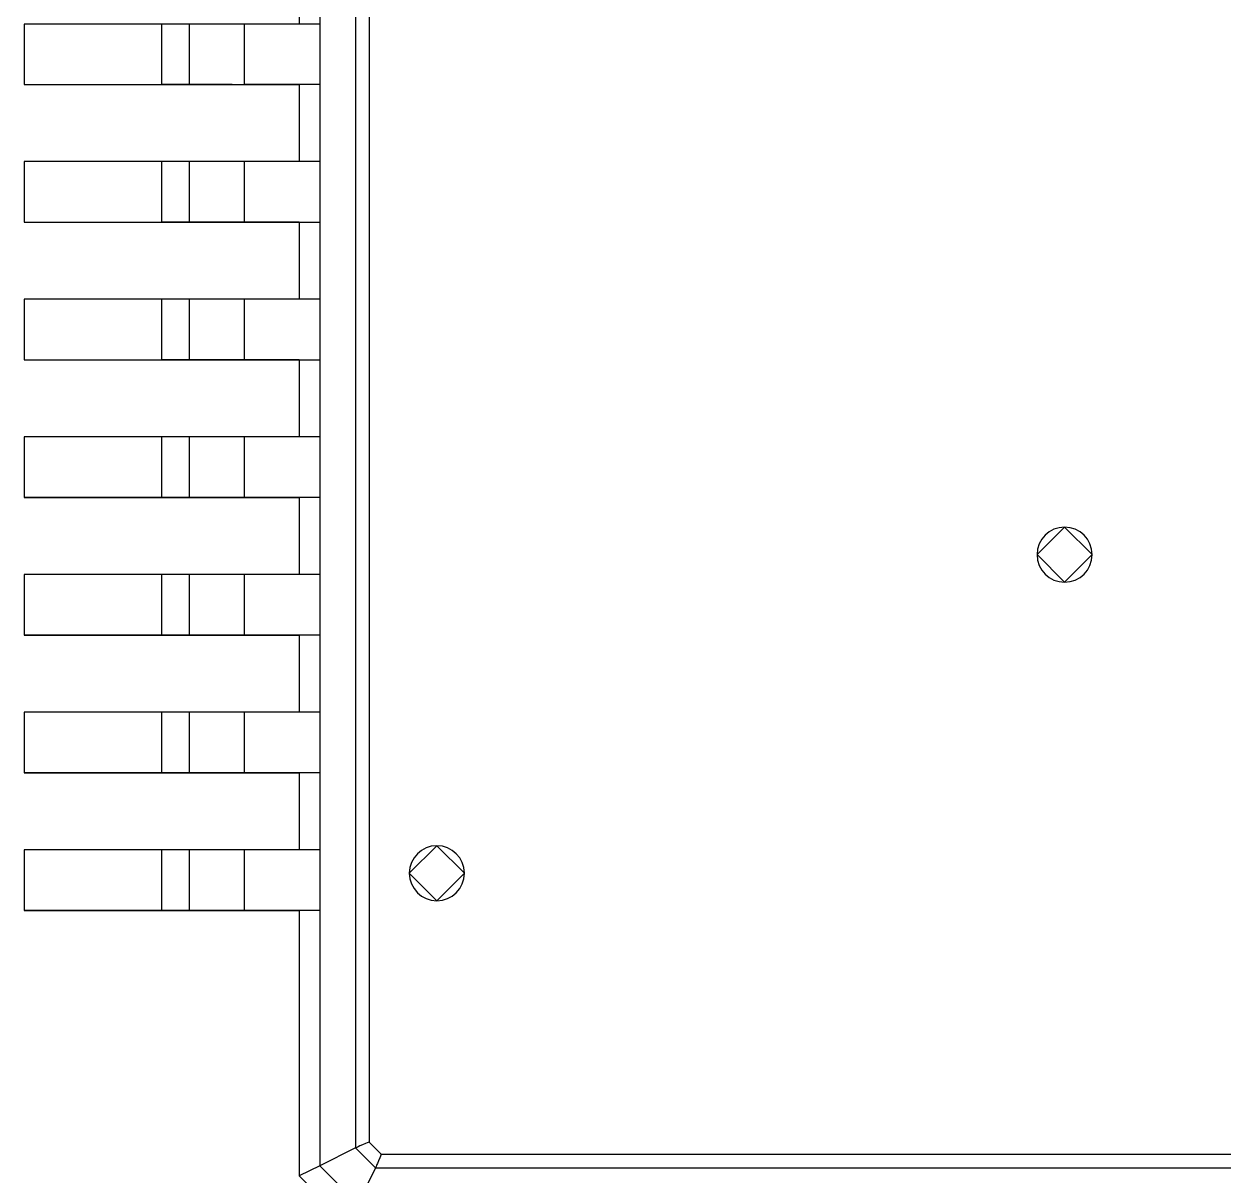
# Model space of a CAD drawing. Header units: inches. Extents: x 5 to 589, y -420 to -5.
# Drawn here: x 423.67 to 432.39, y -113.85 to -105.48 of the extents above; entities that cross this region are included whole.
import ezdxf

# ---------------------------------------------------------------- set-up
doc = ezdxf.new("R2010")
doc.units = ezdxf.units.IN
doc.header["$MEASUREMENT"] = 0

msp = doc.modelspace()

# ---------------------------------------------------------------- linework, layer by layer
at = {"color": 7, "true_color": 0xffffff}
for p, q in [((426.0845, -94.7512), (426.0845, -113.6432)), ((426.1825, -94.7932), (426.1825, -113.6012)), ((425.6745, -104.9172), (425.6745, -105.4772)), ((425.8245, -104.9172), (425.8245, -105.4772)), ((423.6745, -105.4772), (423.6745, -105.9172)), ((423.6745, -105.4772), (423.6745, -105.9172)), ((424.6745, -105.4772), (423.6745, -105.4772)), ((424.7185, -105.4772), (424.6745, -105.4772)), ((424.6745, -105.4772), (424.6745, -105.9172)), ((424.7605, -105.4772), (424.7185, -105.4772)), ((424.7985, -105.4772), (424.7605, -105.4772)), ((424.8305, -105.4772), (424.7985, -105.4772)), ((424.8545, -105.4772), (424.8305, -105.4772)), ((424.8705, -105.4772), (424.8545, -105.4772)), ((424.8745, -105.4772), (424.8705, -105.4772)), ((424.8745, -105.4772), (424.8745, -105.9172)), ((424.8845, -105.4772), (424.8745, -105.4772)), ((424.9145, -105.4772), (424.8845, -105.4772)), ((424.9625, -105.4772), (424.9145, -105.4772)), ((425.0245, -105.4772), (424.9625, -105.4772)), ((425.1005, -105.4772), (425.0245, -105.4772)), ((425.1865, -105.4772), (425.1005, -105.4772)), ((425.2745, -105.4772), (425.1865, -105.4772)), ((425.6745, -105.4772), (425.2745, -105.4772)), ((425.2745, -105.4772), (425.2745, -105.9172)), ((425.8245, -105.4772), (425.6745, -105.4772)), ((425.8245, -105.4772), (425.8245, -105.9172)), ((423.6745, -105.9172), (425.6745, -105.9172)), ((423.6745, -105.9172), (424.6745, -105.9172)), ((424.7185, -105.9172), (424.6745, -105.9172)), ((424.7605, -105.9172), (424.7185, -105.9172)), ((424.7985, -105.9172), (424.7605, -105.9172)), ((424.8305, -105.9172), (424.7985, -105.9172)), ((424.8545, -105.9172), (424.8305, -105.9172)), ((424.8705, -105.9172), (424.8545, -105.9172)), ((424.8745, -105.9172), (424.8705, -105.9172)), ((424.8845, -105.9172), (424.8745, -105.9172)), ((424.9145, -105.9172), (424.8845, -105.9172)), ((424.9625, -105.9172), (424.9145, -105.9172)), ((425.0245, -105.9172), (424.9625, -105.9172)), ((425.1005, -105.9172), (425.0245, -105.9172)), ((425.1865, -105.9172), (425.1005, -105.9172)), ((425.1865, -105.9172), (425.2745, -105.9172)), ((425.6745, -105.9172), (425.2745, -105.9172)), ((425.6745, -105.9172), (425.6745, -106.4772)), ((425.6745, -105.9172), (425.6745, -106.4772)), ((425.8245, -105.9172), (425.6745, -105.9172)), ((425.8245, -105.9172), (425.8245, -106.4772)), ((425.6745, -106.4772), (423.6745, -106.4772)), ((423.6745, -106.4772), (423.6745, -106.9172)), ((423.6745, -106.4772), (423.6745, -106.9172)), ((424.6745, -106.4772), (423.6745, -106.4772)), ((424.7185, -106.4772), (424.6745, -106.4772)), ((424.6745, -106.4772), (424.6745, -106.9172)), ((424.7605, -106.4772), (424.7185, -106.4772)), ((424.7985, -106.4772), (424.7605, -106.4772)), ((424.8305, -106.4772), (424.7985, -106.4772)), ((424.8545, -106.4772), (424.8305, -106.4772)), ((424.8705, -106.4772), (424.8545, -106.4772)), ((424.8745, -106.4772), (424.8705, -106.4772)), ((424.8745, -106.4772), (424.8745, -106.9172)), ((424.8845, -106.4772), (424.8745, -106.4772)), ((424.9145, -106.4772), (424.8845, -106.4772)), ((424.9625, -106.4772), (424.9145, -106.4772)), ((425.0245, -106.4772), (424.9625, -106.4772)), ((425.1005, -106.4772), (425.0245, -106.4772)), ((425.1865, -106.4772), (425.1005, -106.4772)), ((425.2745, -106.4772), (425.1865, -106.4772)), ((425.6745, -106.4772), (425.2745, -106.4772)), ((425.2745, -106.4772), (425.2745, -106.9172)), ((425.8245, -106.4772), (425.6745, -106.4772)), ((425.8245, -106.4772), (425.8245, -106.9172)), ((423.6745, -106.9172), (425.6745, -106.9172)), ((423.6745, -106.9172), (424.6745, -106.9172)), ((424.7185, -106.9172), (424.6745, -106.9172)), ((424.7605, -106.9172), (424.7185, -106.9172)), ((424.7985, -106.9172), (424.7605, -106.9172)), ((424.8305, -106.9172), (424.7985, -106.9172)), ((424.8545, -106.9172), (424.8305, -106.9172)), ((424.8705, -106.9172), (424.8545, -106.9172)), ((424.8745, -106.9172), (424.8705, -106.9172)), ((424.8845, -106.9172), (424.8745, -106.9172)), ((424.9145, -106.9172), (424.8845, -106.9172)), ((424.9625, -106.9172), (424.9145, -106.9172)), ((425.0245, -106.9172), (424.9625, -106.9172)), ((425.1005, -106.9172), (425.0245, -106.9172)), ((425.1865, -106.9172), (425.1005, -106.9172)), ((425.2745, -106.9172), (425.1865, -106.9172)), ((425.6745, -106.9172), (425.2745, -106.9172)), ((425.6745, -106.9172), (425.6745, -107.4772)), ((425.6745, -106.9172), (425.6745, -107.4772)), ((425.6745, -106.9172), (425.8245, -106.9172)), ((425.8245, -106.9172), (425.8245, -107.4772)), ((425.6745, -107.4772), (423.6745, -107.4772)), ((423.6745, -107.4772), (423.6745, -107.9172)), ((423.6745, -107.4772), (423.6745, -107.9172)), ((424.6745, -107.4772), (423.6745, -107.4772)), ((424.7185, -107.4772), (424.6745, -107.4772)), ((424.6745, -107.4772), (424.6745, -107.9172)), ((424.7605, -107.4772), (424.7185, -107.4772)), ((424.7985, -107.4772), (424.7605, -107.4772)), ((424.8305, -107.4772), (424.7985, -107.4772)), ((424.8545, -107.4772), (424.8305, -107.4772)), ((424.8705, -107.4772), (424.8545, -107.4772)), ((424.8745, -107.4772), (424.8705, -107.4772)), ((424.8745, -107.4772), (424.8745, -107.9172)), ((424.8845, -107.4772), (424.8745, -107.4772)), ((424.9145, -107.4772), (424.8845, -107.4772)), ((424.9625, -107.4772), (424.9145, -107.4772)), ((425.0245, -107.4772), (424.9625, -107.4772)), ((425.1005, -107.4772), (425.0245, -107.4772)), ((425.1865, -107.4772), (425.1005, -107.4772)), ((425.2745, -107.4772), (425.1865, -107.4772)), ((425.6745, -107.4772), (425.2745, -107.4772)), ((425.2745, -107.4772), (425.2745, -107.9172)), ((425.8245, -107.4772), (425.6745, -107.4772)), ((425.8245, -107.4772), (425.8245, -107.9172)), ((423.6745, -107.9172), (425.6745, -107.9172)), ((423.6745, -107.9172), (424.6745, -107.9172)), ((424.7185, -107.9172), (424.6745, -107.9172)), ((424.7605, -107.9172), (424.7185, -107.9172)), ((424.7985, -107.9172), (424.7605, -107.9172)), ((424.8305, -107.9172), (424.7985, -107.9172)), ((424.8545, -107.9172), (424.8305, -107.9172)), ((424.8705, -107.9172), (424.8545, -107.9172)), ((424.8745, -107.9172), (424.8705, -107.9172)), ((424.8845, -107.9172), (424.8745, -107.9172)), ((424.9145, -107.9172), (424.8845, -107.9172)), ((424.9625, -107.9172), (424.9145, -107.9172)), ((425.0245, -107.9172), (424.9625, -107.9172)), ((425.1005, -107.9172), (425.0245, -107.9172)), ((425.1865, -107.9172), (425.1005, -107.9172)), ((425.2745, -107.9172), (425.1865, -107.9172)), ((425.6745, -107.9172), (425.2745, -107.9172)), ((425.6745, -107.9172), (425.6745, -108.4772)), ((425.6745, -107.9172), (425.6745, -108.4772)), ((425.6745, -107.9172), (425.8245, -107.9172)), ((425.8245, -107.9172), (425.8245, -108.4772)), ((425.6745, -108.4772), (423.6745, -108.4772)), ((423.6745, -108.4772), (423.6745, -108.9172)), ((423.6745, -108.4772), (423.6745, -108.9172)), ((424.6745, -108.4772), (423.6745, -108.4772)), ((424.7185, -108.4772), (424.6745, -108.4772)), ((424.6745, -108.4772), (424.6745, -108.9172)), ((424.7605, -108.4772), (424.7185, -108.4772)), ((424.7985, -108.4772), (424.7605, -108.4772)), ((424.8305, -108.4772), (424.7985, -108.4772)), ((424.8545, -108.4772), (424.8305, -108.4772)), ((424.8705, -108.4772), (424.8545, -108.4772)), ((424.8745, -108.4772), (424.8705, -108.4772)), ((424.8745, -108.4772), (424.8745, -108.9172)), ((424.8845, -108.4772), (424.8745, -108.4772)), ((424.9145, -108.4772), (424.8845, -108.4772)), ((424.9625, -108.4772), (424.9145, -108.4772)), ((425.0245, -108.4772), (424.9625, -108.4772)), ((425.1005, -108.4772), (425.0245, -108.4772)), ((425.1865, -108.4772), (425.1005, -108.4772)), ((425.2745, -108.4772), (425.1865, -108.4772)), ((425.6745, -108.4772), (425.2745, -108.4772)), ((425.2745, -108.4772), (425.2745, -108.9172)), ((425.8245, -108.4772), (425.6745, -108.4772)), ((425.8245, -108.4772), (425.8245, -108.9172)), ((423.6745, -108.9172), (425.6745, -108.9172)), ((424.6745, -108.9172), (423.6745, -108.9172)), ((424.7185, -108.9172), (424.6745, -108.9172)), ((424.7605, -108.9172), (424.7185, -108.9172)), ((424.7985, -108.9172), (424.7605, -108.9172)), ((424.8305, -108.9172), (424.7985, -108.9172)), ((424.8545, -108.9172), (424.8305, -108.9172)), ((424.8705, -108.9172), (424.8545, -108.9172)), ((424.8745, -108.9172), (424.8705, -108.9172)), ((424.8845, -108.9172), (424.8745, -108.9172)), ((424.9145, -108.9172), (424.8845, -108.9172)), ((424.9625, -108.9172), (424.9145, -108.9172)), ((425.0245, -108.9172), (424.9625, -108.9172)), ((425.1005, -108.9172), (425.0245, -108.9172)), ((425.1865, -108.9172), (425.1005, -108.9172)), ((425.2745, -108.9172), (425.1865, -108.9172)), ((425.6745, -108.9172), (425.2745, -108.9172)), ((425.6745, -108.9172), (425.6745, -109.4772)), ((425.6745, -108.9172), (425.6745, -109.4772)), ((425.8245, -108.9172), (425.6745, -108.9172)), ((425.8245, -108.9172), (425.8245, -109.4772)), ((425.6745, -109.4772), (423.6745, -109.4772)), ((423.6745, -109.4772), (423.6745, -109.9172)), ((423.6745, -109.4772), (423.6745, -109.9172)), ((424.6745, -109.4772), (423.6745, -109.4772)), ((424.7185, -109.4772), (424.6745, -109.4772)), ((424.6745, -109.4772), (424.6745, -109.9172)), ((424.7605, -109.4772), (424.7185, -109.4772)), ((424.7985, -109.4772), (424.7605, -109.4772)), ((424.8305, -109.4772), (424.7985, -109.4772)), ((424.8545, -109.4772), (424.8305, -109.4772)), ((424.8705, -109.4772), (424.8545, -109.4772)), ((424.8745, -109.4772), (424.8705, -109.4772)), ((424.8745, -109.4772), (424.8745, -109.9172)), ((424.8845, -109.4772), (424.8745, -109.4772)), ((424.9145, -109.4772), (424.8845, -109.4772)), ((424.9625, -109.4772), (424.9145, -109.4772)), ((425.0245, -109.4772), (424.9625, -109.4772)), ((425.1005, -109.4772), (425.0245, -109.4772)), ((425.1865, -109.4772), (425.1005, -109.4772)), ((425.2745, -109.4772), (425.1865, -109.4772)), ((425.6745, -109.4772), (425.2745, -109.4772)), ((425.2745, -109.4772), (425.2745, -109.9172)), ((425.8245, -109.4772), (425.6745, -109.4772)), ((425.8245, -109.4772), (425.8245, -109.9172)), ((423.6745, -109.9172), (425.6745, -109.9172)), ((424.6745, -109.9172), (423.6745, -109.9172)), ((424.7185, -109.9172), (424.6745, -109.9172)), ((424.7605, -109.9172), (424.7185, -109.9172)), ((424.7985, -109.9172), (424.7605, -109.9172)), ((424.8305, -109.9172), (424.7985, -109.9172)), ((424.8545, -109.9172), (424.8305, -109.9172)), ((424.8705, -109.9172), (424.8545, -109.9172)), ((424.8745, -109.9172), (424.8705, -109.9172)), ((424.8845, -109.9172), (424.8745, -109.9172)), ((424.9145, -109.9172), (424.8845, -109.9172)), ((424.9625, -109.9172), (424.9145, -109.9172)), ((425.0245, -109.9172), (424.9625, -109.9172)), ((425.1005, -109.9172), (425.0245, -109.9172)), ((425.1865, -109.9172), (425.1005, -109.9172)), ((425.2745, -109.9172), (425.1865, -109.9172)), ((425.6745, -109.9172), (425.2745, -109.9172)), ((425.6745, -109.9172), (425.6745, -110.4772)), ((425.6745, -109.9172), (425.6745, -110.4772)), ((425.8245, -109.9172), (425.6745, -109.9172)), ((425.8245, -109.9172), (425.8245, -110.4772)), ((425.6745, -110.4772), (423.6745, -110.4772)), ((423.6745, -110.4772), (423.6745, -110.9172)), ((423.6745, -110.4772), (423.6745, -110.9172)), ((424.6745, -110.4772), (423.6745, -110.4772)), ((424.7185, -110.4772), (424.6745, -110.4772)), ((424.6745, -110.4772), (424.6745, -110.9172)), ((424.7605, -110.4772), (424.7185, -110.4772)), ((424.7985, -110.4772), (424.7605, -110.4772)), ((424.8305, -110.4772), (424.7985, -110.4772)), ((424.8545, -110.4772), (424.8305, -110.4772)), ((424.8705, -110.4772), (424.8545, -110.4772)), ((424.8745, -110.4772), (424.8705, -110.4772)), ((424.8745, -110.4772), (424.8745, -110.9172)), ((424.8845, -110.4772), (424.8745, -110.4772)), ((424.9145, -110.4772), (424.8845, -110.4772)), ((424.9625, -110.4772), (424.9145, -110.4772)), ((425.0245, -110.4772), (424.9625, -110.4772)), ((425.1005, -110.4772), (425.0245, -110.4772)), ((425.1865, -110.4772), (425.1005, -110.4772)), ((425.2745, -110.4772), (425.1865, -110.4772)), ((425.6745, -110.4772), (425.2745, -110.4772)), ((425.2745, -110.4772), (425.2745, -110.9172)), ((425.8245, -110.4772), (425.6745, -110.4772)), ((425.8245, -110.4772), (425.8245, -110.9172)), ((423.6745, -110.9172), (425.6745, -110.9172)), ((424.6745, -110.9172), (423.6745, -110.9172)), ((424.7185, -110.9172), (424.6745, -110.9172)), ((424.7605, -110.9172), (424.7185, -110.9172)), ((424.7985, -110.9172), (424.7605, -110.9172)), ((424.8305, -110.9172), (424.7985, -110.9172)), ((424.8545, -110.9172), (424.8305, -110.9172)), ((424.8705, -110.9172), (424.8545, -110.9172)), ((424.8745, -110.9172), (424.8705, -110.9172)), ((424.8845, -110.9172), (424.8745, -110.9172)), ((424.9145, -110.9172), (424.8845, -110.9172)), ((424.9625, -110.9172), (424.9145, -110.9172)), ((425.0245, -110.9172), (424.9625, -110.9172)), ((425.1005, -110.9172), (425.0245, -110.9172)), ((425.1865, -110.9172), (425.1005, -110.9172)), ((425.2745, -110.9172), (425.1865, -110.9172)), ((425.6745, -110.9172), (425.2745, -110.9172)), ((425.6745, -110.9172), (425.6745, -111.4772)), ((425.6745, -110.9172), (425.6745, -111.4772)), ((425.8245, -110.9172), (425.6745, -110.9172)), ((425.8245, -110.9172), (425.8245, -111.4772)), ((425.6745, -111.4772), (423.6745, -111.4772)), ((423.6745, -111.4772), (423.6745, -111.9172)), ((423.6745, -111.4772), (423.6745, -111.9172)), ((424.6745, -111.4772), (423.6745, -111.4772)), ((424.7185, -111.4772), (424.6745, -111.4772)), ((424.6745, -111.4772), (424.6745, -111.9172)), ((424.7605, -111.4772), (424.7185, -111.4772)), ((424.7985, -111.4772), (424.7605, -111.4772)), ((424.8305, -111.4772), (424.7985, -111.4772)), ((424.8545, -111.4772), (424.8305, -111.4772)), ((424.8705, -111.4772), (424.8545, -111.4772)), ((424.8745, -111.4772), (424.8705, -111.4772)), ((424.8745, -111.4772), (424.8745, -111.9172)), ((424.8845, -111.4772), (424.8745, -111.4772)), ((424.9145, -111.4772), (424.8845, -111.4772)), ((424.9625, -111.4772), (424.9145, -111.4772)), ((425.0245, -111.4772), (424.9625, -111.4772)), ((425.1005, -111.4772), (425.0245, -111.4772)), ((425.1865, -111.4772), (425.1005, -111.4772)), ((425.2745, -111.4772), (425.1865, -111.4772)), ((425.6745, -111.4772), (425.2745, -111.4772)), ((425.2745, -111.4772), (425.2745, -111.9172)), ((425.8245, -111.4772), (425.6745, -111.4772)), ((425.8245, -111.4772), (425.8245, -111.9172)), ((423.6745, -111.9172), (425.6745, -111.9172)), ((424.6745, -111.9172), (423.6745, -111.9172)), ((424.7185, -111.9172), (424.6745, -111.9172)), ((424.7605, -111.9172), (424.7185, -111.9172)), ((424.7985, -111.9172), (424.7605, -111.9172)), ((424.8305, -111.9172), (424.7985, -111.9172)), ((424.8545, -111.9172), (424.8305, -111.9172)), ((424.8705, -111.9172), (424.8545, -111.9172)), ((424.8745, -111.9172), (424.8705, -111.9172)), ((424.8845, -111.9172), (424.8745, -111.9172)), ((424.9145, -111.9172), (424.8845, -111.9172)), ((424.9625, -111.9172), (424.9145, -111.9172)), ((425.0245, -111.9172), (424.9625, -111.9172)), ((425.1005, -111.9172), (425.0245, -111.9172)), ((425.1865, -111.9172), (425.1005, -111.9172)), ((425.2745, -111.9172), (425.1865, -111.9172)), ((425.6745, -111.9172), (425.2745, -111.9172)), ((425.6745, -111.9172), (425.6745, -113.8472)), ((425.6745, -111.9172), (425.6745, -113.8472)), ((425.8245, -111.9172), (425.6745, -111.9172)), ((425.8245, -111.9172), (425.8245, -113.7732)), ((426.1345, -113.6212), (426.1145, -113.6292)), ((426.1565, -113.6112), (426.1345, -113.6212)), ((426.1685, -113.6072), (426.1565, -113.6112)), ((426.1825, -113.6012), (426.1685, -113.6072)), ((426.1825, -113.6012), (426.2705, -113.6892)), ((426.0845, -113.6432), (425.8245, -113.7732)), ((426.0925, -113.6392), (426.0845, -113.6432)), ((426.0845, -113.6432), (426.2285, -113.7872)), ((426.1025, -113.6352), (426.0925, -113.6392)), ((426.1145, -113.6292), (426.1025, -113.6352)), ((426.2645, -113.7032), (426.2605, -113.7152)), ((426.2705, -113.6892), (426.2645, -113.7032)), ((426.2705, -113.6892), (445.0785, -113.6892)), ((425.8245, -113.7732), (425.6745, -113.8472)), ((425.8245, -113.7732), (426.1005, -114.0472)), ((426.2285, -113.7872), (426.1005, -114.0472)), ((426.2325, -113.7792), (426.2285, -113.7872)), ((426.2285, -113.7872), (445.1205, -113.7872)), ((426.2365, -113.7692), (426.2325, -113.7792)), ((426.2425, -113.7572), (426.2365, -113.7692)), ((426.2505, -113.7372), (426.2425, -113.7572)), ((426.2605, -113.7152), (426.2505, -113.7372)), ((425.6745, -113.8472), (426.0245, -114.1972))]:
    msp.add_line(p, q, dxfattribs=at)
at = {"color": 18, "true_color": 0x000000}
for p, q in [((426.0845, -94.7512), (426.0845, -113.6432)), ((426.1825, -94.7932), (426.1825, -113.6012)), ((425.6745, -104.9172), (425.6745, -105.4772)), ((425.8245, -104.9172), (425.8245, -105.4772)), ((423.6745, -105.4772), (423.6745, -105.9172)), ((423.6745, -105.4772), (423.6745, -105.9172)), ((424.6745, -105.4772), (423.6745, -105.4772)), ((424.7185, -105.4772), (424.6745, -105.4772)), ((424.6745, -105.4772), (424.6745, -105.9172)), ((424.7605, -105.4772), (424.7185, -105.4772)), ((424.7985, -105.4772), (424.7605, -105.4772)), ((424.8305, -105.4772), (424.7985, -105.4772)), ((424.8545, -105.4772), (424.8305, -105.4772)), ((424.8705, -105.4772), (424.8545, -105.4772)), ((424.8745, -105.4772), (424.8705, -105.4772)), ((424.8745, -105.4772), (424.8745, -105.9172)), ((424.8845, -105.4772), (424.8745, -105.4772)), ((424.9145, -105.4772), (424.8845, -105.4772)), ((424.9625, -105.4772), (424.9145, -105.4772)), ((425.0245, -105.4772), (424.9625, -105.4772)), ((425.1005, -105.4772), (425.0245, -105.4772)), ((425.1865, -105.4772), (425.1005, -105.4772)), ((425.2745, -105.4772), (425.1865, -105.4772)), ((425.6745, -105.4772), (425.2745, -105.4772)), ((425.2745, -105.4772), (425.2745, -105.9172)), ((425.8245, -105.4772), (425.6745, -105.4772)), ((425.8245, -105.4772), (425.8245, -105.9172)), ((423.6745, -105.9172), (425.6745, -105.9172)), ((423.6745, -105.9172), (424.6745, -105.9172)), ((424.7185, -105.9172), (424.6745, -105.9172)), ((424.7605, -105.9172), (424.7185, -105.9172)), ((424.7985, -105.9172), (424.7605, -105.9172)), ((424.8305, -105.9172), (424.7985, -105.9172)), ((424.8545, -105.9172), (424.8305, -105.9172)), ((424.8705, -105.9172), (424.8545, -105.9172)), ((424.8745, -105.9172), (424.8705, -105.9172)), ((424.8845, -105.9172), (424.8745, -105.9172)), ((424.9145, -105.9172), (424.8845, -105.9172)), ((424.9625, -105.9172), (424.9145, -105.9172)), ((425.0245, -105.9172), (424.9625, -105.9172)), ((425.1005, -105.9172), (425.0245, -105.9172)), ((425.1865, -105.9172), (425.1005, -105.9172)), ((425.1865, -105.9172), (425.2745, -105.9172)), ((425.6745, -105.9172), (425.2745, -105.9172)), ((425.6745, -105.9172), (425.6745, -106.4772)), ((425.6745, -105.9172), (425.6745, -106.4772)), ((425.8245, -105.9172), (425.6745, -105.9172)), ((425.8245, -105.9172), (425.8245, -106.4772)), ((425.6745, -106.4772), (423.6745, -106.4772)), ((423.6745, -106.4772), (423.6745, -106.9172)), ((423.6745, -106.4772), (423.6745, -106.9172)), ((424.6745, -106.4772), (423.6745, -106.4772)), ((424.7185, -106.4772), (424.6745, -106.4772)), ((424.6745, -106.4772), (424.6745, -106.9172)), ((424.7605, -106.4772), (424.7185, -106.4772)), ((424.7985, -106.4772), (424.7605, -106.4772)), ((424.8305, -106.4772), (424.7985, -106.4772)), ((424.8545, -106.4772), (424.8305, -106.4772)), ((424.8705, -106.4772), (424.8545, -106.4772)), ((424.8745, -106.4772), (424.8705, -106.4772)), ((424.8745, -106.4772), (424.8745, -106.9172)), ((424.8845, -106.4772), (424.8745, -106.4772)), ((424.9145, -106.4772), (424.8845, -106.4772)), ((424.9625, -106.4772), (424.9145, -106.4772)), ((425.0245, -106.4772), (424.9625, -106.4772)), ((425.1005, -106.4772), (425.0245, -106.4772)), ((425.1865, -106.4772), (425.1005, -106.4772)), ((425.2745, -106.4772), (425.1865, -106.4772)), ((425.6745, -106.4772), (425.2745, -106.4772)), ((425.2745, -106.4772), (425.2745, -106.9172)), ((425.8245, -106.4772), (425.6745, -106.4772)), ((425.8245, -106.4772), (425.8245, -106.9172)), ((423.6745, -106.9172), (425.6745, -106.9172)), ((423.6745, -106.9172), (424.6745, -106.9172)), ((424.7185, -106.9172), (424.6745, -106.9172)), ((424.7605, -106.9172), (424.7185, -106.9172)), ((424.7985, -106.9172), (424.7605, -106.9172)), ((424.8305, -106.9172), (424.7985, -106.9172)), ((424.8545, -106.9172), (424.8305, -106.9172)), ((424.8705, -106.9172), (424.8545, -106.9172)), ((424.8745, -106.9172), (424.8705, -106.9172)), ((424.8845, -106.9172), (424.8745, -106.9172)), ((424.9145, -106.9172), (424.8845, -106.9172)), ((424.9625, -106.9172), (424.9145, -106.9172)), ((425.0245, -106.9172), (424.9625, -106.9172)), ((425.1005, -106.9172), (425.0245, -106.9172)), ((425.1865, -106.9172), (425.1005, -106.9172)), ((425.2745, -106.9172), (425.1865, -106.9172)), ((425.6745, -106.9172), (425.2745, -106.9172)), ((425.6745, -106.9172), (425.6745, -107.4772)), ((425.6745, -106.9172), (425.6745, -107.4772)), ((425.6745, -106.9172), (425.8245, -106.9172)), ((425.8245, -106.9172), (425.8245, -107.4772)), ((425.6745, -107.4772), (423.6745, -107.4772)), ((423.6745, -107.4772), (423.6745, -107.9172)), ((423.6745, -107.4772), (423.6745, -107.9172)), ((424.6745, -107.4772), (423.6745, -107.4772)), ((424.7185, -107.4772), (424.6745, -107.4772)), ((424.6745, -107.4772), (424.6745, -107.9172)), ((424.7605, -107.4772), (424.7185, -107.4772)), ((424.7985, -107.4772), (424.7605, -107.4772)), ((424.8305, -107.4772), (424.7985, -107.4772)), ((424.8545, -107.4772), (424.8305, -107.4772)), ((424.8705, -107.4772), (424.8545, -107.4772)), ((424.8745, -107.4772), (424.8705, -107.4772)), ((424.8745, -107.4772), (424.8745, -107.9172)), ((424.8845, -107.4772), (424.8745, -107.4772)), ((424.9145, -107.4772), (424.8845, -107.4772)), ((424.9625, -107.4772), (424.9145, -107.4772)), ((425.0245, -107.4772), (424.9625, -107.4772)), ((425.1005, -107.4772), (425.0245, -107.4772)), ((425.1865, -107.4772), (425.1005, -107.4772)), ((425.2745, -107.4772), (425.1865, -107.4772)), ((425.6745, -107.4772), (425.2745, -107.4772)), ((425.2745, -107.4772), (425.2745, -107.9172)), ((425.8245, -107.4772), (425.6745, -107.4772)), ((425.8245, -107.4772), (425.8245, -107.9172)), ((423.6745, -107.9172), (425.6745, -107.9172)), ((423.6745, -107.9172), (424.6745, -107.9172)), ((424.7185, -107.9172), (424.6745, -107.9172)), ((424.7605, -107.9172), (424.7185, -107.9172)), ((424.7985, -107.9172), (424.7605, -107.9172)), ((424.8305, -107.9172), (424.7985, -107.9172)), ((424.8545, -107.9172), (424.8305, -107.9172)), ((424.8705, -107.9172), (424.8545, -107.9172)), ((424.8745, -107.9172), (424.8705, -107.9172)), ((424.8845, -107.9172), (424.8745, -107.9172)), ((424.9145, -107.9172), (424.8845, -107.9172)), ((424.9625, -107.9172), (424.9145, -107.9172)), ((425.0245, -107.9172), (424.9625, -107.9172)), ((425.1005, -107.9172), (425.0245, -107.9172)), ((425.1865, -107.9172), (425.1005, -107.9172)), ((425.2745, -107.9172), (425.1865, -107.9172)), ((425.6745, -107.9172), (425.2745, -107.9172)), ((425.6745, -107.9172), (425.6745, -108.4772)), ((425.6745, -107.9172), (425.6745, -108.4772)), ((425.6745, -107.9172), (425.8245, -107.9172)), ((425.8245, -107.9172), (425.8245, -108.4772)), ((425.6745, -108.4772), (423.6745, -108.4772)), ((423.6745, -108.4772), (423.6745, -108.9172)), ((423.6745, -108.4772), (423.6745, -108.9172)), ((424.6745, -108.4772), (423.6745, -108.4772)), ((424.7185, -108.4772), (424.6745, -108.4772)), ((424.6745, -108.4772), (424.6745, -108.9172)), ((424.7605, -108.4772), (424.7185, -108.4772)), ((424.7985, -108.4772), (424.7605, -108.4772)), ((424.8305, -108.4772), (424.7985, -108.4772)), ((424.8545, -108.4772), (424.8305, -108.4772)), ((424.8705, -108.4772), (424.8545, -108.4772)), ((424.8745, -108.4772), (424.8705, -108.4772)), ((424.8745, -108.4772), (424.8745, -108.9172)), ((424.8845, -108.4772), (424.8745, -108.4772)), ((424.9145, -108.4772), (424.8845, -108.4772)), ((424.9625, -108.4772), (424.9145, -108.4772)), ((425.0245, -108.4772), (424.9625, -108.4772)), ((425.1005, -108.4772), (425.0245, -108.4772)), ((425.1865, -108.4772), (425.1005, -108.4772)), ((425.2745, -108.4772), (425.1865, -108.4772)), ((425.6745, -108.4772), (425.2745, -108.4772)), ((425.2745, -108.4772), (425.2745, -108.9172)), ((425.8245, -108.4772), (425.6745, -108.4772)), ((425.8245, -108.4772), (425.8245, -108.9172)), ((423.6745, -108.9172), (425.6745, -108.9172)), ((424.6745, -108.9172), (423.6745, -108.9172)), ((424.7185, -108.9172), (424.6745, -108.9172)), ((424.7605, -108.9172), (424.7185, -108.9172)), ((424.7985, -108.9172), (424.7605, -108.9172)), ((424.8305, -108.9172), (424.7985, -108.9172)), ((424.8545, -108.9172), (424.8305, -108.9172)), ((424.8705, -108.9172), (424.8545, -108.9172)), ((424.8745, -108.9172), (424.8705, -108.9172)), ((424.8845, -108.9172), (424.8745, -108.9172)), ((424.9145, -108.9172), (424.8845, -108.9172)), ((424.9625, -108.9172), (424.9145, -108.9172)), ((425.0245, -108.9172), (424.9625, -108.9172)), ((425.1005, -108.9172), (425.0245, -108.9172)), ((425.1865, -108.9172), (425.1005, -108.9172)), ((425.2745, -108.9172), (425.1865, -108.9172)), ((425.6745, -108.9172), (425.2745, -108.9172)), ((425.6745, -108.9172), (425.6745, -109.4772)), ((425.6745, -108.9172), (425.6745, -109.4772)), ((425.8245, -108.9172), (425.6745, -108.9172)), ((425.8245, -108.9172), (425.8245, -109.4772)), ((431.0363, -109.3327), (431.2363, -109.1327)), ((431.2363, -109.1327), (431.4363, -109.3327)), ((431.2363, -109.5327), (431.0363, -109.3327)), ((431.4363, -109.3327), (431.2363, -109.5327)), ((425.6745, -109.4772), (423.6745, -109.4772)), ((423.6745, -109.4772), (423.6745, -109.9172)), ((423.6745, -109.4772), (423.6745, -109.9172)), ((424.6745, -109.4772), (423.6745, -109.4772)), ((424.7185, -109.4772), (424.6745, -109.4772)), ((424.6745, -109.4772), (424.6745, -109.9172)), ((424.7605, -109.4772), (424.7185, -109.4772)), ((424.7985, -109.4772), (424.7605, -109.4772)), ((424.8305, -109.4772), (424.7985, -109.4772)), ((424.8545, -109.4772), (424.8305, -109.4772)), ((424.8705, -109.4772), (424.8545, -109.4772)), ((424.8745, -109.4772), (424.8705, -109.4772)), ((424.8745, -109.4772), (424.8745, -109.9172)), ((424.8845, -109.4772), (424.8745, -109.4772)), ((424.9145, -109.4772), (424.8845, -109.4772)), ((424.9625, -109.4772), (424.9145, -109.4772)), ((425.0245, -109.4772), (424.9625, -109.4772)), ((425.1005, -109.4772), (425.0245, -109.4772)), ((425.1865, -109.4772), (425.1005, -109.4772)), ((425.2745, -109.4772), (425.1865, -109.4772)), ((425.6745, -109.4772), (425.2745, -109.4772)), ((425.2745, -109.4772), (425.2745, -109.9172)), ((425.8245, -109.4772), (425.6745, -109.4772)), ((425.8245, -109.4772), (425.8245, -109.9172)), ((423.6745, -109.9172), (425.6745, -109.9172)), ((424.6745, -109.9172), (423.6745, -109.9172)), ((424.7185, -109.9172), (424.6745, -109.9172)), ((424.7605, -109.9172), (424.7185, -109.9172)), ((424.7985, -109.9172), (424.7605, -109.9172)), ((424.8305, -109.9172), (424.7985, -109.9172)), ((424.8545, -109.9172), (424.8305, -109.9172)), ((424.8705, -109.9172), (424.8545, -109.9172)), ((424.8745, -109.9172), (424.8705, -109.9172)), ((424.8845, -109.9172), (424.8745, -109.9172)), ((424.9145, -109.9172), (424.8845, -109.9172)), ((424.9625, -109.9172), (424.9145, -109.9172)), ((425.0245, -109.9172), (424.9625, -109.9172)), ((425.1005, -109.9172), (425.0245, -109.9172)), ((425.1865, -109.9172), (425.1005, -109.9172)), ((425.2745, -109.9172), (425.1865, -109.9172)), ((425.6745, -109.9172), (425.2745, -109.9172)), ((425.6745, -109.9172), (425.6745, -110.4772)), ((425.6745, -109.9172), (425.6745, -110.4772)), ((425.8245, -109.9172), (425.6745, -109.9172)), ((425.8245, -109.9172), (425.8245, -110.4772)), ((425.6745, -110.4772), (423.6745, -110.4772)), ((423.6745, -110.4772), (423.6745, -110.9172)), ((423.6745, -110.4772), (423.6745, -110.9172)), ((424.6745, -110.4772), (423.6745, -110.4772)), ((424.7185, -110.4772), (424.6745, -110.4772)), ((424.6745, -110.4772), (424.6745, -110.9172)), ((424.7605, -110.4772), (424.7185, -110.4772)), ((424.7985, -110.4772), (424.7605, -110.4772)), ((424.8305, -110.4772), (424.7985, -110.4772)), ((424.8545, -110.4772), (424.8305, -110.4772)), ((424.8705, -110.4772), (424.8545, -110.4772)), ((424.8745, -110.4772), (424.8705, -110.4772)), ((424.8745, -110.4772), (424.8745, -110.9172)), ((424.8845, -110.4772), (424.8745, -110.4772)), ((424.9145, -110.4772), (424.8845, -110.4772)), ((424.9625, -110.4772), (424.9145, -110.4772)), ((425.0245, -110.4772), (424.9625, -110.4772)), ((425.1005, -110.4772), (425.0245, -110.4772)), ((425.1865, -110.4772), (425.1005, -110.4772)), ((425.2745, -110.4772), (425.1865, -110.4772)), ((425.6745, -110.4772), (425.2745, -110.4772)), ((425.2745, -110.4772), (425.2745, -110.9172)), ((425.8245, -110.4772), (425.6745, -110.4772)), ((425.8245, -110.4772), (425.8245, -110.9172)), ((423.6745, -110.9172), (425.6745, -110.9172)), ((424.6745, -110.9172), (423.6745, -110.9172)), ((424.7185, -110.9172), (424.6745, -110.9172)), ((424.7605, -110.9172), (424.7185, -110.9172)), ((424.7985, -110.9172), (424.7605, -110.9172)), ((424.8305, -110.9172), (424.7985, -110.9172)), ((424.8545, -110.9172), (424.8305, -110.9172)), ((424.8705, -110.9172), (424.8545, -110.9172)), ((424.8745, -110.9172), (424.8705, -110.9172)), ((424.8845, -110.9172), (424.8745, -110.9172)), ((424.9145, -110.9172), (424.8845, -110.9172)), ((424.9625, -110.9172), (424.9145, -110.9172)), ((425.0245, -110.9172), (424.9625, -110.9172)), ((425.1005, -110.9172), (425.0245, -110.9172)), ((425.1865, -110.9172), (425.1005, -110.9172)), ((425.2745, -110.9172), (425.1865, -110.9172)), ((425.6745, -110.9172), (425.2745, -110.9172)), ((425.6745, -110.9172), (425.6745, -111.4772)), ((425.6745, -110.9172), (425.6745, -111.4772)), ((425.8245, -110.9172), (425.6745, -110.9172)), ((425.8245, -110.9172), (425.8245, -111.4772)), ((425.6745, -111.4772), (423.6745, -111.4772)), ((423.6745, -111.4772), (423.6745, -111.9172)), ((423.6745, -111.4772), (423.6745, -111.9172)), ((424.6745, -111.4772), (423.6745, -111.4772)), ((424.7185, -111.4772), (424.6745, -111.4772)), ((424.6745, -111.4772), (424.6745, -111.9172)), ((424.7605, -111.4772), (424.7185, -111.4772)), ((424.7985, -111.4772), (424.7605, -111.4772)), ((424.8305, -111.4772), (424.7985, -111.4772)), ((424.8545, -111.4772), (424.8305, -111.4772)), ((424.8705, -111.4772), (424.8545, -111.4772)), ((424.8745, -111.4772), (424.8705, -111.4772)), ((424.8745, -111.4772), (424.8745, -111.9172)), ((424.8845, -111.4772), (424.8745, -111.4772)), ((424.9145, -111.4772), (424.8845, -111.4772)), ((424.9625, -111.4772), (424.9145, -111.4772)), ((425.0245, -111.4772), (424.9625, -111.4772)), ((425.1005, -111.4772), (425.0245, -111.4772)), ((425.1865, -111.4772), (425.1005, -111.4772)), ((425.2745, -111.4772), (425.1865, -111.4772)), ((425.6745, -111.4772), (425.2745, -111.4772)), ((425.2745, -111.4772), (425.2745, -111.9172)), ((425.8245, -111.4772), (425.6745, -111.4772)), ((425.8245, -111.4772), (425.8245, -111.9172)), ((426.4745, -111.6472), (426.6745, -111.4472)), ((426.6745, -111.4472), (426.8745, -111.6472)), ((426.6745, -111.8472), (426.4745, -111.6472)), ((426.8745, -111.6472), (426.6745, -111.8472)), ((423.6745, -111.9172), (425.6745, -111.9172)), ((424.6745, -111.9172), (423.6745, -111.9172)), ((424.7185, -111.9172), (424.6745, -111.9172)), ((424.7605, -111.9172), (424.7185, -111.9172)), ((424.7985, -111.9172), (424.7605, -111.9172)), ((424.8305, -111.9172), (424.7985, -111.9172)), ((424.8545, -111.9172), (424.8305, -111.9172)), ((424.8705, -111.9172), (424.8545, -111.9172)), ((424.8745, -111.9172), (424.8705, -111.9172)), ((424.8845, -111.9172), (424.8745, -111.9172)), ((424.9145, -111.9172), (424.8845, -111.9172)), ((424.9625, -111.9172), (424.9145, -111.9172)), ((425.0245, -111.9172), (424.9625, -111.9172)), ((425.1005, -111.9172), (425.0245, -111.9172)), ((425.1865, -111.9172), (425.1005, -111.9172)), ((425.2745, -111.9172), (425.1865, -111.9172)), ((425.6745, -111.9172), (425.2745, -111.9172)), ((425.6745, -111.9172), (425.6745, -113.8472)), ((425.6745, -111.9172), (425.6745, -113.8472)), ((425.8245, -111.9172), (425.6745, -111.9172)), ((425.8245, -111.9172), (425.8245, -113.7732)), ((426.1345, -113.6212), (426.1145, -113.6292)), ((426.1565, -113.6112), (426.1345, -113.6212)), ((426.1685, -113.6072), (426.1565, -113.6112)), ((426.1825, -113.6012), (426.1685, -113.6072)), ((426.1825, -113.6012), (426.2705, -113.6892)), ((426.0845, -113.6432), (425.8245, -113.7732)), ((426.0925, -113.6392), (426.0845, -113.6432)), ((426.0845, -113.6432), (426.2285, -113.7872)), ((426.1025, -113.6352), (426.0925, -113.6392)), ((426.1145, -113.6292), (426.1025, -113.6352)), ((426.2645, -113.7032), (426.2605, -113.7152)), ((426.2705, -113.6892), (426.2645, -113.7032)), ((426.2705, -113.6892), (445.0785, -113.6892)), ((425.8245, -113.7732), (425.6745, -113.8472)), ((425.8245, -113.7732), (426.1005, -114.0472)), ((426.2285, -113.7872), (426.1005, -114.0472)), ((426.2325, -113.7792), (426.2285, -113.7872)), ((426.2285, -113.7872), (445.1205, -113.7872)), ((426.2365, -113.7692), (426.2325, -113.7792)), ((426.2425, -113.7572), (426.2365, -113.7692)), ((426.2505, -113.7372), (426.2425, -113.7572)), ((426.2605, -113.7152), (426.2505, -113.7372)), ((425.6745, -113.8472), (426.0245, -114.1972))]:
    msp.add_line(p, q, dxfattribs=at)
for centre, start, end in [((431.2363, -109.3327), 90, 180), ((431.2363, -109.3327), 0, 90), ((431.2363, -109.3327), 180, 270), ((431.2363, -109.3327), 270, 0), ((426.6745, -111.6472), 90, 180), ((426.6745, -111.6472), 0, 90), ((426.6745, -111.6472), 180, 270), ((426.6745, -111.6472), 270, 0)]:
    msp.add_arc(centre, 0.2, start, end, dxfattribs=at)

doc.saveas('drawing.dxf')
